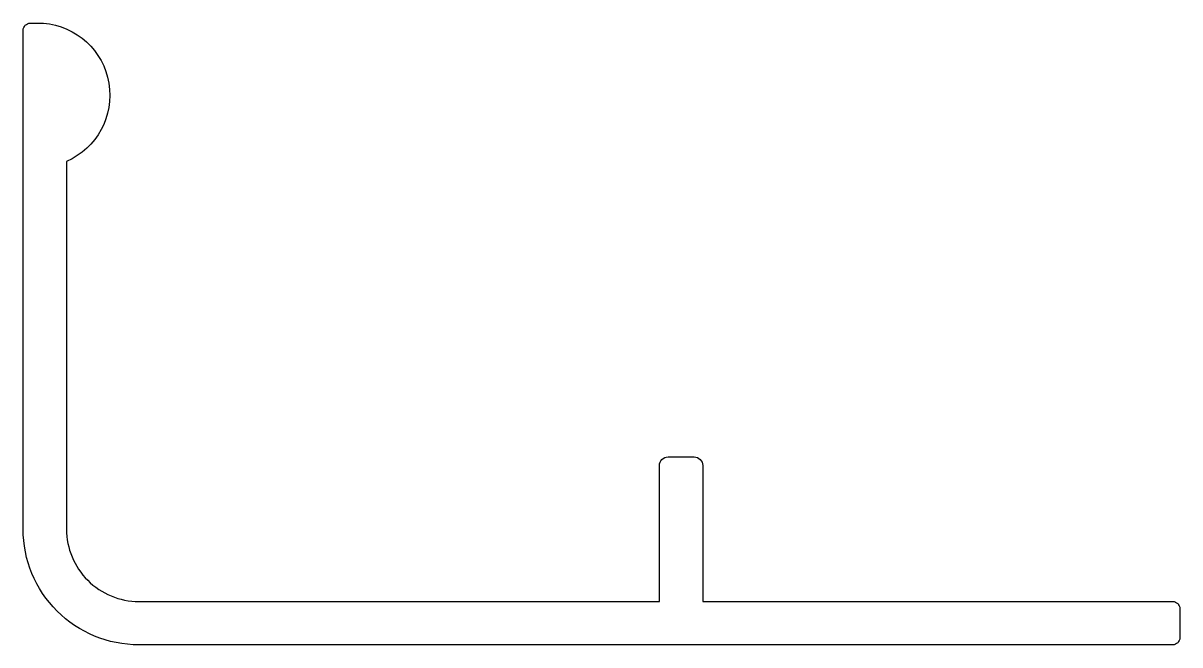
# Model space of a CAD drawing. Extents: x 266.2 to 306.2, y 300.6 to 322.1.
import ezdxf

# ---------------------------------------------------------------- set-up
doc = ezdxf.new("R2010")
doc.units = 0
doc.layers.get('0').update_dxf_attribs({"linetype": 'CONTINUOUS'})

msp = doc.modelspace()

# ---------------------------------------------------------------- linework, layer by layer
at = {"color": 0}
msp.add_lwpolyline([(288.186, 306.8, -0.414214), (288.486, 307.1), (289.386, 307.1, -0.414214), (289.686, 306.8), (289.686, 302.1), (305.936, 302.1, -0.414214), (306.186, 301.85), (306.186, 300.85, -0.414214), (305.936, 300.6), (270.186, 300.6, -0.414214), (266.186, 304.6), (266.186, 321.85, -0.414214), (266.436, 322.1), (266.89, 322.1, -0.779517), (267.686, 317.318), (267.686, 304.6, 0.414214), (270.186, 302.1), (288.186, 302.1)], format="xyb", close=True, dxfattribs=at)

doc.saveas('drawing.dxf')
